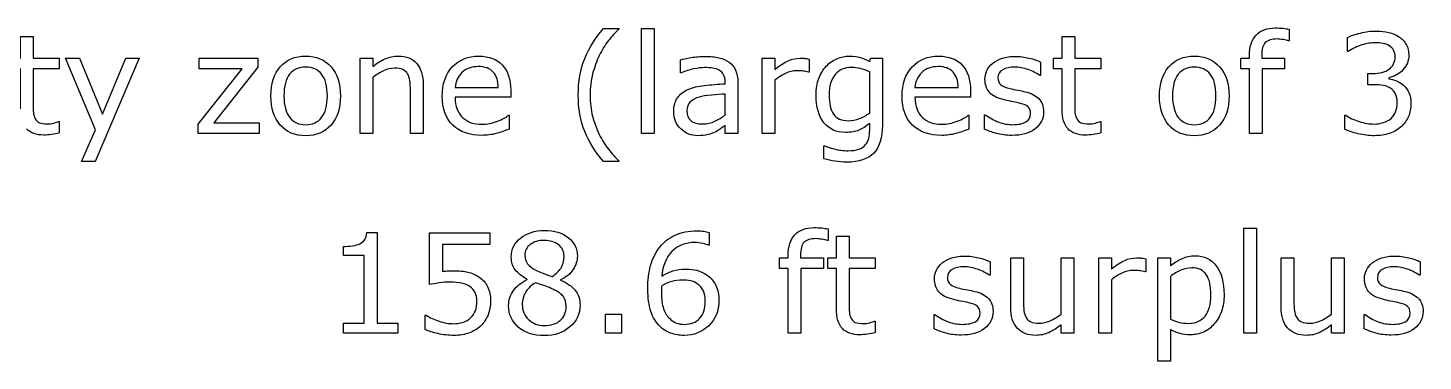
# Model space of a CAD drawing. Extents: x -13 to 750, y 12 to 2314.
# Drawn here: x 100.7 to 191.6, y 847.1 to 868.8 of the extents above; entities that cross this region are included whole.
import ezdxf

# ---------------------------------------------------------------- set-up
doc = ezdxf.new("R2010")
doc.units = 0
doc.layers.get('0').update_dxf_attribs({"linetype": 'CONTINUOUS'})

msp = doc.modelspace()

# ---------------------------------------------------------------- linework, layer by layer
at = {"color": 7}
for points in [[(138.20874, 868.728), (139.21509, 868.728), (139.21509, 868.684)], [(182.86161, 868.6838), (182.86157, 867.9281)], [(100.25317, 863.4937), (100.25317, 866.1041), (99.695068, 866.1041), (99.695068, 866.7984), (100.25317, 866.7984), (100.25317, 868.209), (101.07935, 868.209), (101.07935, 866.7984), (102.78442, 866.7984), (102.78442, 866.1041), (101.07935, 866.1041), (101.07935, 863.8672)], [(168.06519, 863.4936), (168.06519, 866.104), (167.50708, 866.104), (167.50708, 866.7983), (168.06519, 866.7983), (168.06519, 868.2089), (168.89136, 868.2089), (168.89136, 866.7983), (170.59644, 866.7983), (170.59644, 866.104), (168.89136, 866.104), (168.89136, 863.8671)], [(182.86157, 867.9281), (182.81767, 867.9281)], [(186.70237, 867.2382), (186.65847, 867.2382), (186.65847, 868.1567)], [(123.19259, 865.5548), (123.19259, 861.89), (122.36642, 861.89), (122.36642, 866.7987), (123.19259, 866.7987), (123.19259, 866.2538)], [(143.26685, 865.8539), (143.22295, 865.8539), (143.22295, 866.6932)], [(149.37528, 865.3754), (149.37528, 861.89), (148.54911, 861.89), (148.54911, 866.7987), (149.37528, 866.7987), (149.37528, 866.0736)], [(151.6121, 866.7457), (151.61206, 865.8978)], [(155.5451, 866.5876), (155.5978, 866.7985), (156.37124, 866.7985), (156.37134, 862.4481)], [(181.06425, 866.9657), (181.06425, 866.7987), (182.554, 866.7987), (182.554, 866.1044), (181.09062, 866.1044), (181.09062, 861.89), (180.26444, 861.89), (180.26444, 866.1044), (179.70634, 866.1044), (179.70634, 866.7987), (180.26444, 866.7987), (180.26444, 866.9613)], [(151.61206, 865.8978), (151.56816, 865.8978)], [(155.54517, 863.2391), (155.54517, 865.9154)], [(166.67207, 866.5479), (166.67207, 865.6646), (166.62817, 865.6646)], [(188.37669, 865.076), (187.98118, 865.076), (187.98118, 865.8055), (188.2888, 865.8055)], [(126.47091, 865.076), (126.47095, 861.8901)], [(128.55396, 864.8916), (131.36646, 864.8916)], [(146.13647, 865.1335), (146.13647, 865.2609)], [(146.9583, 865.2208), (146.95825, 861.89)], [(158.4895, 864.8915), (161.302, 864.8915)], [(189.35231, 865.5287), (189.35231, 865.4667)], [(190.29714, 865.0405), (190.29712, 865.0409)], [(126.47095, 861.8901), (125.64478, 861.8901), (125.64478, 864.685)], [(132.17065, 864.2588), (128.55396, 864.2588)], [(132.17061, 864.707), (132.17065, 864.2588)], [(146.13647, 863.0985), (146.13647, 864.4652)], [(162.1062, 864.2587), (158.4895, 864.2587)], [(162.10616, 864.7069), (162.1062, 864.2587)], [(132.03003, 863.0898), (132.07393, 863.0898), (132.07393, 862.1889)], [(146.13647, 863.0984), (146.13647, 863.0985)], [(161.96558, 863.0897), (162.00948, 863.0897), (162.00948, 862.1888)], [(163.02905, 862.1844), (163.02905, 863.1117), (163.07295, 863.1117)], [(166.86548, 863.3044), (166.86548, 863.305)], [(186.46948, 862.1669), (186.46948, 863.0853), (186.53538, 863.0853)], [(102.74051, 862.6763), (102.78441, 862.6763), (102.78442, 861.934)], [(146.95825, 861.89), (146.13647, 861.89), (146.13647, 862.4129)], [(155.5451, 862.1096), (155.5451, 862.5579)], [(170.55251, 862.6762), (170.59641, 862.6762), (170.59644, 861.9339)], [(152.56567, 860.242), (152.56567, 861.0857), (152.60957, 861.0857)], [(139.21509, 860.0796), (138.20874, 860.0796)], [(139.21509, 860.1235), (139.21509, 860.0796)], [(152.83599, 855.6838), (152.83594, 854.9283)], [(122.80371, 855.4555), (123.48486, 855.4555), (123.48486, 849.5581), (124.8208, 849.5581), (124.8208, 848.89)], [(126.88182, 852.0624), (126.88182, 855.433), (130.81932, 855.433), (130.81932, 854.6639), (127.72996, 854.6639), (127.72996, 852.9237)], [(145.09277, 855.4555), (145.09277, 854.6162), (145.04887, 854.6162)], [(152.83594, 854.9283), (152.79204, 854.9283)], [(153.37646, 850.4938), (153.37646, 853.1042), (152.81836, 853.1042), (152.81836, 853.7985), (153.37646, 853.7985), (153.37646, 855.2091), (154.20264, 855.2091), (154.20264, 853.7985), (155.90771, 853.7985), (155.90771, 853.1042), (154.20264, 853.1042), (154.20264, 850.8673)], [(124.8208, 848.89), (121.27881, 848.89), (121.27881, 849.558), (122.64111, 849.558), (122.64111, 853.9437), (121.27881, 853.9437), (121.27881, 854.5414)], [(151.03862, 853.9659), (151.03862, 853.7989), (152.52837, 853.7989), (152.52837, 853.1046), (151.06499, 853.1046), (151.06499, 848.89), (150.23882, 848.89), (150.23882, 853.1044), (149.68071, 853.1044), (149.68071, 853.7987), (150.23882, 853.7987), (150.23882, 853.9613)], [(163.38277, 853.5481), (163.38277, 852.6648), (163.33887, 852.6648)], [(164.72314, 850.6129), (164.72314, 853.7989), (165.54932, 853.7989), (165.54932, 851.004)], [(168.00151, 850.1338), (168.00151, 853.7988), (168.82769, 853.7988), (168.82764, 848.8902)], [(171.27983, 852.3756), (171.27983, 848.89), (170.45365, 848.89), (170.45365, 853.7987), (171.27983, 853.7987), (171.27983, 853.0736)], [(173.51664, 853.7457), (173.5166, 852.898)], [(175.12061, 849.1358), (175.12061, 847.0792), (174.29443, 847.0792), (174.29443, 853.7984), (175.12061, 853.7984), (175.12061, 853.2842)], [(182.33643, 850.6129), (182.33643, 853.7989), (183.1626, 853.7989), (183.1626, 851.004)], [(185.6148, 850.1338), (185.6148, 853.7988), (186.44097, 853.7988), (186.44092, 848.8902)], [(191.38032, 853.5481), (191.38032, 852.6648), (191.33642, 852.6648)], [(133.24512, 852.3837), (133.24512, 852.4097)], [(135.42041, 852.3746), (135.42041, 852.3486)], [(173.5166, 852.898), (173.4727, 852.898)], [(175.12061, 852.5904), (175.12061, 849.8087)], [(178.61426, 851.4034), (178.61426, 851.4039)], [(130.86326, 850.9692), (130.86328, 850.9686)], [(144.83827, 850.9775), (144.83789, 850.9776)], [(145.73002, 851.0133), (145.72998, 851.0126)], [(163.57617, 850.3046), (163.57617, 850.3052)], [(191.57372, 850.3046), (191.57373, 850.3052)], [(126.60059, 849.1361), (126.60059, 850.0633), (126.66209, 850.0633)], [(155.8638, 849.6764), (155.9077, 849.6764), (155.90771, 848.9341)], [(159.73975, 849.1846), (159.73975, 850.1119), (159.78365, 850.1119)], [(168.82764, 848.8902), (168.00146, 848.8902), (168.00146, 849.4351)], [(186.44092, 848.8902), (185.61475, 848.8902), (185.61475, 849.4351)], [(187.7373, 849.1846), (187.7373, 850.1119), (187.7812, 850.1119)]]:
    msp.add_lwpolyline(points, dxfattribs=at)
for points in [[(141.50903, 861.89), (140.68286, 861.89), (140.68286, 868.7279), (141.50903, 868.7279)], [(107.98315, 866.7988), (105.11792, 860.0796), (104.23462, 860.0796), (105.14868, 862.1274), (103.19312, 866.7988), (104.0896, 866.7988), (105.59692, 863.1601), (107.11743, 866.7988)], [(115.78784, 861.8901), (111.82397, 861.8901), (111.82397, 862.5009), (114.68481, 866.1088), (111.8855, 866.1088), (111.8855, 866.7988), (115.71313, 866.7988), (115.71313, 866.2099), (112.83911, 862.5888), (115.78784, 862.5888)], [(120.23511, 864.3422), (120.23511, 864.3422)], [(121.08765, 864.3422), (121.08765, 864.3422)], [(178.08911, 864.3421), (178.08911, 864.3421)], [(178.94165, 864.3421), (178.94165, 864.3421)], [(155.54517, 863.2392), (155.54517, 863.2392)], [(180.73682, 848.8902), (179.91064, 848.8902), (179.91064, 855.7281), (180.73682, 855.7281)], [(135.64453, 853.9086), (135.64453, 853.9086)], [(177.76172, 851.382), (177.76172, 851.382)], [(135.78076, 850.6302), (135.78076, 850.6302)], [(136.68604, 850.7138), (136.68604, 850.7138)], [(139.38428, 848.89), (138.33398, 848.89), (138.33398, 850.1424), (139.38428, 850.1424)]]:
    msp.add_lwpolyline(points, close=True, dxfattribs=at)
for points in [[(137.00024, 866.7812), (137.287353, 867.484333), (137.690187, 868.133267), (138.20874, 868.728)], [(139.21509, 868.684), (138.977783, 868.470133), (138.750733, 868.2226), (138.53394, 867.9414)], [(180.6995, 868.3016), (180.98954, 868.615067), (181.408487, 868.7718), (181.95634, 868.7718)], [(181.95634, 868.7718), (182.140907, 868.7718), (182.306433, 868.763133), (182.45292, 868.7458)], [(182.45292, 868.7458), (182.602333, 868.728467), (182.738563, 868.7078), (182.86161, 868.6838)], [(186.65847, 868.1567), (186.866477, 868.259233), (187.14333, 868.353), (187.48903, 868.438)], [(187.48903, 868.438), (187.837663, 868.525867), (188.17458, 868.5698), (188.49978, 868.5698)], [(188.49978, 868.5698), (188.819113, 868.5698), (189.100363, 868.540467), (189.34353, 868.4818)], [(189.34353, 868.4818), (189.58669, 868.423133), (189.806417, 868.329367), (190.00271, 868.2005)], [(138.53394, 867.9414), (138.320067, 867.663067), (138.120847, 867.337867), (137.93628, 866.9658)], [(180.26444, 866.9613), (180.26444, 867.5443), (180.40946, 867.991067), (180.6995, 868.3016)], [(181.30155, 867.8138), (181.14335, 867.658533), (181.06425, 867.375833), (181.06425, 866.9657)], [(182.07499, 868.0511), (181.720497, 868.0511), (181.462683, 867.972), (181.30155, 867.8138)], [(182.46171, 868.0071), (182.315223, 868.036433), (182.186317, 868.0511), (182.07499, 868.0511)], [(182.81767, 867.9281), (182.72685, 867.954767), (182.608197, 867.9811), (182.46171, 868.0071)], [(187.59007, 867.6601), (187.27659, 867.5605), (186.98069, 867.419867), (186.70237, 867.2382)], [(188.47776, 867.8095), (188.19944, 867.8095), (187.903543, 867.7597), (187.59007, 867.6601)], [(188.96556, 867.7655), (188.822, 867.794833), (188.6594, 867.8095), (188.47776, 867.8095)], [(189.36985, 867.6073), (189.243877, 867.683433), (189.109113, 867.736167), (188.96556, 867.7655)], [(189.6511, 867.3129), (189.58372, 867.432967), (189.48997, 867.5311), (189.36985, 867.6073)], [(190.00271, 868.2005), (190.213643, 868.0599), (190.37331, 867.89), (190.48171, 867.6908)], [(190.48171, 867.6908), (190.59011, 867.4916), (190.64431, 867.2587), (190.64431, 866.9921)], [(117.16772, 866.2363), (117.57788, 866.7021), (118.130127, 866.935), (118.82446, 866.935)], [(118.82446, 866.935), (119.51294, 866.935), (120.062257, 866.7021), (120.47241, 866.2363)], [(123.19259, 866.2538), (123.450403, 866.467667), (123.717003, 866.634633), (123.99239, 866.7547)], [(123.99239, 866.7547), (124.267783, 866.874833), (124.5505, 866.9349), (124.84054, 866.9349)], [(124.84054, 866.9349), (125.370813, 866.9349), (125.77511, 866.775233), (126.05343, 866.4559)], [(128.36934, 866.2275), (128.808793, 866.699167), (129.385943, 866.935), (130.10079, 866.935)], [(130.10079, 866.935), (130.762897, 866.935), (131.272663, 866.741633), (131.63009, 866.3549)], [(136.56958, 864.4038), (136.56958, 865.2856), (136.713133, 866.078067), (137.00024, 866.7812)], [(137.93628, 866.9658), (137.7605, 866.605467), (137.616947, 866.2085), (137.50562, 865.7749)], [(143.22295, 866.6932), (143.384083, 866.7372), (143.616993, 866.785533), (143.92168, 866.8382)], [(143.92168, 866.8382), (144.226367, 866.890867), (144.52666, 866.9172), (144.82256, 866.9172)], [(144.82256, 866.9172), (145.16826, 866.9172), (145.468553, 866.887867), (145.72344, 866.8292)], [(145.72344, 866.8292), (145.981253, 866.773867), (146.20391, 866.677167), (146.39141, 866.5391)], [(149.37528, 866.0736), (149.703407, 866.337267), (149.991983, 866.5233), (150.24101, 866.6317)], [(150.24101, 866.6317), (150.492963, 866.743033), (150.74931, 866.7987), (151.01005, 866.7987)], [(151.01005, 866.7987), (151.153603, 866.7987), (151.257607, 866.794367), (151.32206, 866.7857)], [(151.32206, 866.7857), (151.386527, 866.779033), (151.483207, 866.7657), (151.6121, 866.7457)], [(152.71502, 866.2756), (152.905447, 866.483667), (153.13689, 866.6448), (153.40935, 866.759)], [(153.40935, 866.759), (153.681817, 866.8762), (153.952813, 866.9348), (154.22234, 866.9348)], [(154.22234, 866.9348), (154.50652, 866.9348), (154.743827, 866.905467), (154.93426, 866.8468)], [(154.93426, 866.8468), (155.12762, 866.7908), (155.331233, 866.7044), (155.5451, 866.5876)], [(158.30489, 866.2274), (158.744343, 866.699067), (159.321493, 866.9349), (160.03634, 866.9349)], [(160.03634, 866.9349), (160.698447, 866.9349), (161.20821, 866.741533), (161.56563, 866.3548)], [(163.55635, 866.4688), (163.72041, 866.606467), (163.928417, 866.714867), (164.18037, 866.794)], [(164.18037, 866.794), (164.43525, 866.876), (164.71943, 866.917), (165.03291, 866.917)], [(165.03291, 866.917), (165.325877, 866.917), (165.621773, 866.8804), (165.9206, 866.8072)], [(165.9206, 866.8072), (166.22236, 866.736867), (166.47285, 866.650433), (166.67207, 866.5479)], [(175.02173, 866.2362), (175.431883, 866.702), (175.98413, 866.9349), (176.67847, 866.9349)], [(176.67847, 866.9349), (177.366943, 866.9349), (177.91626, 866.702), (178.32642, 866.2362)], [(189.35227, 866.0824), (189.618877, 866.269867), (189.75218, 866.542333), (189.75218, 866.8998)], [(189.75218, 866.8998), (189.75218, 867.058), (189.718487, 867.1957), (189.6511, 867.3129)], [(190.64431, 866.9921), (190.64431, 866.628767), (190.515403, 866.310867), (190.25759, 866.0384)], [(116.55688, 864.3422), (116.55688, 865.142067), (116.760493, 865.773433), (117.16772, 866.2363)], [(117.77856, 865.7573), (117.532467, 865.4497), (117.40942, 864.978), (117.40942, 864.3422)], [(118.82446, 866.2231), (118.37622, 866.2231), (118.027587, 866.067833), (117.77856, 865.7573)], [(119.86157, 865.7573), (119.61255, 866.067833), (119.266847, 866.2231), (118.82446, 866.2231)], [(120.23511, 864.3422), (120.23511, 864.978), (120.110597, 865.4497), (119.86157, 865.7573)], [(120.47241, 866.2363), (120.88257, 865.773433), (121.08765, 865.142067), (121.08765, 864.3422)], [(123.90011, 865.9811), (123.654017, 865.869767), (123.418177, 865.727667), (123.19259, 865.5548)], [(124.60763, 866.1481), (124.382043, 866.1481), (124.146203, 866.092433), (123.90011, 865.9811)], [(125.14376, 866.0561), (125.006067, 866.117433), (124.827357, 866.1481), (124.60763, 866.1481)], [(125.46017, 865.7837), (125.386923, 865.9067), (125.281453, 865.9975), (125.14376, 866.0561)], [(125.60518, 865.3178), (125.57878, 865.517067), (125.530443, 865.672367), (125.46017, 865.7837)], [(126.05343, 866.4559), (126.33175, 866.136567), (126.47091, 865.6766), (126.47091, 865.076)], [(127.71456, 864.3159), (127.71456, 865.118633), (127.93282, 865.755833), (128.36934, 866.2275)], [(128.9978, 865.8628), (128.73706, 865.602), (128.589113, 865.278267), (128.55396, 864.8916)], [(130.05688, 866.2539), (129.6145, 866.2539), (129.261473, 866.123533), (128.9978, 865.8628)], [(131.03687, 865.8979), (130.822997, 866.135233), (130.496333, 866.2539), (130.05688, 866.2539)], [(131.36646, 864.8916), (131.363793, 865.3252), (131.25393, 865.660633), (131.03687, 865.8979)], [(131.63009, 866.3549), (131.990437, 865.968233), (132.17061, 865.418933), (132.17061, 864.707)], [(137.50562, 865.7749), (137.39722, 865.3413), (137.34302, 864.884267), (137.34302, 864.4038)], [(144.09302, 866.1), (143.82642, 866.044667), (143.55103, 865.962633), (143.26685, 865.8539)], [(144.81812, 866.188), (144.60132, 866.188), (144.35962, 866.158667), (144.09302, 866.1)], [(145.33228, 866.153), (145.168213, 866.176333), (144.996827, 866.188), (144.81812, 866.188)], [(145.75415, 866.0168), (145.636963, 866.084133), (145.49634, 866.129533), (145.33228, 866.153)], [(146.0354, 865.7267), (145.970933, 865.849767), (145.877183, 865.946467), (145.75415, 866.0168)], [(146.13647, 865.2609), (146.13647, 865.448433), (146.10278, 865.6037), (146.0354, 865.7267)], [(146.39141, 866.5391), (146.575977, 866.404367), (146.7166, 866.230067), (146.81328, 866.0162)], [(146.81328, 866.0162), (146.90996, 865.802333), (146.9583, 865.5372), (146.9583, 865.2208)], [(150.06083, 865.8104), (149.823523, 865.699067), (149.595007, 865.554067), (149.37528, 865.3754)], [(150.79911, 865.9818), (150.54423, 865.9818), (150.298137, 865.924667), (150.06083, 865.8104)], [(151.2078, 865.9598), (151.093547, 865.974467), (150.957317, 865.9818), (150.79911, 865.9818)], [(151.56816, 865.8978), (151.445107, 865.927133), (151.324987, 865.9478), (151.2078, 865.9598)], [(152.22722, 865.4802), (152.34734, 865.787867), (152.50994, 866.053), (152.71502, 866.2756)], [(153.29517, 865.7353), (153.034423, 865.430633), (152.90405, 864.988267), (152.90405, 864.4082)], [(154.36743, 866.1923), (153.91333, 866.1923), (153.55591, 866.039967), (153.29517, 865.7353)], [(154.92993, 866.1263), (154.74243, 866.1703), (154.55493, 866.1923), (154.36743, 866.1923)], [(155.54517, 865.9154), (155.325443, 866.015), (155.120363, 866.0853), (154.92993, 866.1263)], [(157.65011, 864.3158), (157.65011, 865.118533), (157.86837, 865.755733), (158.30489, 866.2274)], [(158.93335, 865.8627), (158.67261, 865.6019), (158.52466, 865.278167), (158.4895, 864.8915)], [(159.99243, 866.2538), (159.55005, 866.2538), (159.197023, 866.123433), (158.93335, 865.8627)], [(160.97241, 865.8978), (160.758543, 866.135133), (160.431883, 866.2538), (159.99243, 866.2538)], [(161.302, 864.8915), (161.299333, 865.3251), (161.18947, 865.660533), (160.97241, 865.8978)], [(161.56563, 866.3548), (161.925983, 865.968133), (162.10616, 865.418833), (162.10616, 864.7069)], [(163.05098, 865.4185), (163.05098, 865.620633), (163.091993, 865.811067), (163.17402, 865.9898)], [(163.17402, 865.9898), (163.25898, 866.168533), (163.386423, 866.3282), (163.55635, 866.4688)], [(164.20679, 866.0425), (163.998783, 865.928233), (163.89478, 865.756867), (163.89478, 865.5284)], [(164.97144, 866.2183), (164.66968, 866.2183), (164.414797, 866.1597), (164.20679, 866.0425)], [(165.85913, 866.0557), (165.55737, 866.1641), (165.261473, 866.2183), (164.97144, 866.2183)], [(166.62817, 865.6646), (166.417237, 865.819867), (166.16089, 865.950233), (165.85913, 866.0557)], [(174.41089, 864.3421), (174.41089, 865.141967), (174.614503, 865.773333), (175.02173, 866.2362)], [(175.63257, 865.7572), (175.386477, 865.4496), (175.26343, 864.9779), (175.26343, 864.3421)], [(176.67847, 866.223), (176.230223, 866.223), (175.88159, 866.067733), (175.63257, 865.7572)], [(177.71558, 865.7572), (177.466553, 866.067733), (177.12085, 866.223), (176.67847, 866.223)], [(178.08911, 864.3421), (178.08911, 864.9779), (177.9646, 865.4496), (177.71558, 865.7572)], [(178.32642, 866.2362), (178.736573, 865.773333), (178.94165, 865.141967), (178.94165, 864.3421)], [(188.2888, 865.8055), (188.734113, 865.8055), (189.088603, 865.8978), (189.35227, 866.0824)], [(190.25759, 866.0384), (190.002703, 865.768867), (189.700943, 865.598967), (189.35231, 865.5287)], [(125.64478, 864.685), (125.64478, 864.9106), (125.63158, 865.121533), (125.60518, 865.3178)], [(143.02515, 864.215), (143.186283, 864.446467), (143.414797, 864.6281), (143.71069, 864.7599)], [(143.71069, 864.7599), (144.009523, 864.891767), (144.36841, 864.981133), (144.78735, 865.028)], [(144.78735, 865.028), (145.206297, 865.074667), (145.656003, 865.109833), (146.13647, 865.1335)], [(152.05144, 864.3904), (152.05144, 864.812267), (152.110033, 865.175533), (152.22722, 865.4802)], [(163.31904, 864.6011), (163.140333, 864.823767), (163.05098, 865.096233), (163.05098, 865.4185)], [(163.89478, 865.5284), (163.89478, 865.3262), (163.957767, 865.173833), (164.08374, 865.0713)], [(164.08374, 865.0713), (164.206787, 864.968767), (164.406007, 864.8853), (164.6814, 864.8209)], [(164.6814, 864.8209), (164.83374, 864.785567), (165.00366, 864.7504), (165.19116, 864.7154)], [(188.98313, 865.023), (188.79563, 865.058333), (188.593483, 865.076), (188.37669, 865.076)], [(189.46214, 864.8384), (189.3303, 864.929267), (189.17063, 864.9908), (188.98313, 865.023)], [(189.35231, 865.4667), (189.492937, 865.443367), (189.65407, 865.393567), (189.83571, 865.3173)], [(189.76976, 864.4737), (189.696513, 864.628967), (189.593973, 864.750533), (189.46214, 864.8384)], [(189.83571, 865.3173), (190.01735, 865.2441), (190.17116, 865.151833), (190.29714, 865.0405)], [(190.29712, 865.0409), (190.437747, 864.9149), (190.55347, 864.7567), (190.64429, 864.5663)], [(101.07935, 863.8672), (101.07935, 863.6094), (101.085217, 863.407267), (101.09695, 863.2608)], [(117.16772, 862.4482), (116.760493, 862.911067), (116.55688, 863.5424), (116.55688, 864.3422)], [(117.40942, 864.3422), (117.40942, 863.727), (117.533933, 863.259733), (117.78296, 862.9404)], [(119.85718, 862.936), (120.109133, 863.2524), (120.23511, 863.721133), (120.23511, 864.3422)], [(121.08765, 864.3422), (121.08765, 863.5424), (120.88257, 862.911067), (120.47241, 862.4482)], [(128.40011, 862.435), (127.943077, 862.8774), (127.71456, 863.504367), (127.71456, 864.3159)], [(128.55396, 864.2588), (128.55396, 863.957), (128.59937, 863.6933), (128.69019, 863.4677)], [(137.00024, 862.0263), (136.713133, 862.729433), (136.56958, 863.521933), (136.56958, 864.4038)], [(137.34302, 864.4038), (137.34302, 863.9028), (137.395753, 863.4443), (137.50122, 863.0283)], [(142.78784, 863.3141), (142.78784, 863.686167), (142.866943, 863.986467), (143.02515, 864.215)], [(143.86011, 863.9553), (143.713623, 863.8147), (143.64038, 863.6199), (143.64038, 863.3709)], [(144.43579, 864.2717), (144.198483, 864.204367), (144.00659, 864.0989), (143.86011, 863.9553)], [(145.24438, 864.3992), (144.90454, 864.369867), (144.63501, 864.327367), (144.43579, 864.2717)], [(146.13647, 864.4652), (145.884517, 864.450533), (145.587153, 864.428533), (145.24438, 864.3992)], [(152.5656, 862.5974), (152.222827, 863.0222), (152.05144, 863.619867), (152.05144, 864.3904)], [(152.90405, 864.4082), (152.90405, 863.8574), (153.00073, 863.4399), (153.19409, 863.1557)], [(158.33565, 862.4349), (157.878623, 862.8773), (157.65011, 863.504267), (157.65011, 864.3158)], [(158.4895, 864.2587), (158.4895, 863.9569), (158.53491, 863.6932), (158.62573, 863.4676)], [(164.2375, 864.1001), (163.806833, 864.214367), (163.50068, 864.381367), (163.31904, 864.6011)], [(164.75166, 863.9859), (164.56416, 864.021233), (164.392773, 864.0593), (164.2375, 864.1001)], [(165.21308, 863.8939), (165.095893, 863.920567), (164.942087, 863.951233), (164.75166, 863.9859)], [(165.19116, 864.7154), (165.381593, 864.680067), (165.539797, 864.647733), (165.66577, 864.6184)], [(165.85469, 863.639), (165.743357, 863.7386), (165.529487, 863.823567), (165.21308, 863.8939)], [(165.66577, 864.6184), (166.049563, 864.530533), (166.345463, 864.379667), (166.55347, 864.1658)], [(166.55347, 864.1658), (166.761477, 863.949), (166.86548, 863.661867), (166.86548, 863.3044)], [(168.89136, 863.8671), (168.89136, 863.6093), (168.897227, 863.407167), (168.90896, 863.2607)], [(175.02173, 862.4481), (174.614503, 862.910967), (174.41089, 863.5423), (174.41089, 864.3421)], [(175.26343, 864.3421), (175.26343, 863.7269), (175.38794, 863.259633), (175.63696, 862.9403)], [(177.71118, 862.9359), (177.963133, 863.2523), (178.08911, 863.721033), (178.08911, 864.3421)], [(178.94165, 864.3421), (178.94165, 863.5423), (178.736573, 862.910967), (178.32642, 862.4481)], [(189.88401, 863.8936), (189.88401, 864.128), (189.845927, 864.321367), (189.76976, 864.4737)], [(189.78294, 863.3047), (189.85032, 863.459967), (189.88401, 863.656267), (189.88401, 863.8936)], [(190.64429, 864.5663), (190.73511, 864.375833), (190.78052, 864.129733), (190.78052, 863.828)], [(101.09695, 863.2608), (101.108683, 863.117267), (101.1497, 862.9825), (101.22, 862.8565)], [(117.78296, 862.9404), (118.03198, 862.624), (118.379147, 862.4658), (118.82446, 862.4658)], [(118.82446, 862.4658), (119.263913, 862.4658), (119.608153, 862.622533), (119.85718, 862.936)], [(128.69019, 863.4677), (128.78101, 863.2451), (128.90552, 863.062), (129.06372, 862.9184)], [(131.30493, 862.6943), (131.644777, 862.829033), (131.886477, 862.960867), (132.03003, 863.0898)], [(137.50122, 863.0283), (137.60962, 862.6123), (137.75464, 862.2168), (137.93628, 861.8418)], [(143.24927, 862.1935), (142.94165, 862.4865), (142.78784, 862.860033), (142.78784, 863.3141)], [(143.64038, 863.3709), (143.64038, 863.089633), (143.72534, 862.8772), (143.89526, 862.7336)], [(145.46851, 862.6897), (145.708743, 862.803967), (145.931397, 862.9402), (146.13647, 863.0984)], [(153.19409, 863.1557), (153.38745, 862.871567), (153.70825, 862.7295), (154.15649, 862.7295)], [(154.8772, 862.8657), (155.12036, 862.959433), (155.343017, 863.083933), (155.54517, 863.2392)], [(158.62573, 863.4676), (158.71655, 863.245), (158.841063, 863.0619), (158.99927, 862.9183)], [(161.24048, 862.6942), (161.58032, 862.828933), (161.82202, 862.960767), (161.96558, 863.0897)], [(163.07295, 863.1117), (163.33369, 862.915367), (163.62373, 862.758633), (163.94307, 862.6415)], [(165.71406, 862.6459), (165.91914, 862.763033), (166.02168, 862.9476), (166.02168, 863.1996)], [(166.02168, 863.1996), (166.02168, 863.392933), (165.966017, 863.5394), (165.85469, 863.639)], [(166.86548, 863.305), (166.86548, 862.8568), (166.679443, 862.489133), (166.30737, 862.202)], [(168.4563, 862.1972), (168.19556, 862.466733), (168.06519, 862.898867), (168.06519, 863.4936)], [(168.90896, 863.2607), (168.920693, 863.117167), (168.961707, 862.9824), (169.032, 862.8564)], [(175.63696, 862.9403), (175.885987, 862.6239), (176.233157, 862.4657), (176.67847, 862.4657)], [(176.67847, 862.4657), (177.117923, 862.4657), (177.46216, 862.622433), (177.71118, 862.9359)], [(186.53538, 863.0853), (186.784407, 862.921233), (187.077377, 862.785), (187.41429, 862.6766)], [(189.48411, 862.8785), (189.618877, 863.007367), (189.718487, 863.149433), (189.78294, 863.3047)], [(190.61792, 863.0062), (190.50952, 862.7572), (190.357177, 862.5404), (190.16089, 862.3558)], [(190.78052, 863.828), (190.78052, 863.529133), (190.72632, 863.2552), (190.61792, 863.0062)], [(101.78687, 861.793), (101.28589, 861.793), (100.90503, 861.927767), (100.64429, 862.1973)], [(101.22, 862.8565), (101.284467, 862.7393), (101.372357, 862.652867), (101.48367, 862.5972)], [(101.48367, 862.5972), (101.59793, 862.544533), (101.770783, 862.5182), (102.00223, 862.5182)], [(102.00223, 862.5182), (102.136997, 862.5182), (102.27762, 862.5372), (102.4241, 862.5752)], [(102.4241, 862.5752), (102.570587, 862.616533), (102.676057, 862.650233), (102.74051, 862.6763)], [(118.82446, 861.7539), (118.130127, 861.7539), (117.57788, 861.985333), (117.16772, 862.4482)], [(120.47241, 862.4482), (120.062257, 861.985333), (119.51294, 861.7539), (118.82446, 861.7539)], [(130.30733, 861.7758), (129.492877, 861.7758), (128.857137, 861.995533), (128.40011, 862.435)], [(129.06372, 862.9184), (129.216067, 862.7778), (129.396243, 862.672333), (129.60425, 862.602)], [(129.60425, 862.602), (129.815183, 862.531667), (130.046627, 862.4965), (130.29858, 862.4965)], [(130.29858, 862.4965), (130.632567, 862.4965), (130.968017, 862.562433), (131.30493, 862.6943)], [(132.07393, 862.1889), (131.79561, 862.0717), (131.511433, 861.973567), (131.2214, 861.8945)], [(138.20874, 860.0796), (137.690187, 860.674267), (137.287353, 861.323167), (137.00024, 862.0263)], [(144.37427, 861.7541), (143.931883, 861.7541), (143.556883, 861.900567), (143.24927, 862.1935)], [(143.89526, 862.7336), (144.065187, 862.593), (144.324467, 862.5227), (144.6731, 862.5227)], [(144.6731, 862.5227), (144.963133, 862.5227), (145.22827, 862.578367), (145.46851, 862.6897)], [(145.83765, 862.202), (145.714603, 862.114133), (145.594483, 862.043833), (145.47729, 861.9911)], [(146.13647, 862.4129), (146.06323, 862.3629), (145.963623, 862.2926), (145.83765, 862.202)], [(153.96306, 861.9646), (153.377127, 861.9646), (152.911307, 862.175533), (152.5656, 862.5974)], [(154.82879, 862.1096), (154.603203, 862.012933), (154.314627, 861.9646), (153.96306, 861.9646)], [(154.15649, 862.7295), (154.39673, 862.7295), (154.636967, 862.7749), (154.8772, 862.8657)], [(155.5451, 862.5579), (155.296073, 862.358633), (155.057303, 862.2092), (154.82879, 862.1096)], [(155.4792, 861.5691), (155.523133, 861.730233), (155.5451, 861.9104), (155.5451, 862.1096)], [(156.37134, 862.4481), (156.37134, 861.6161), (156.182373, 861.005267), (155.80444, 860.6156)], [(160.24288, 861.7757), (159.428427, 861.7757), (158.792683, 861.995433), (158.33565, 862.4349)], [(158.99927, 862.9183), (159.15161, 862.7777), (159.331783, 862.672233), (159.53979, 862.6019)], [(159.53979, 862.6019), (159.75073, 862.531567), (159.982177, 862.4964), (160.23413, 862.4964)], [(160.23413, 862.4964), (160.568117, 862.4964), (160.903567, 862.562333), (161.24048, 862.6942)], [(162.00948, 862.1888), (161.73116, 862.0716), (161.44698, 861.973467), (161.15694, 861.8944)], [(163.78931, 861.8988), (163.48755, 861.986667), (163.23413, 862.081867), (163.02905, 862.1844)], [(163.94307, 862.6415), (164.262403, 862.527233), (164.568553, 862.4701), (164.86152, 862.4701)], [(166.30737, 862.202), (165.93823, 861.914867), (165.43286, 861.7713), (164.79126, 861.7713)], [(164.86152, 862.4701), (165.2248, 862.4701), (165.50898, 862.5287), (165.71406, 862.6459)], [(169.59888, 861.7929), (169.0979, 861.7929), (168.71704, 861.927667), (168.4563, 862.1972)], [(169.032, 862.8564), (169.096467, 862.7392), (169.184357, 862.652767), (169.29567, 862.5971)], [(169.29567, 862.5971), (169.40993, 862.544433), (169.582783, 862.5181), (169.81423, 862.5181)], [(169.81423, 862.5181), (169.948997, 862.5181), (170.08962, 862.5371), (170.2361, 862.5751)], [(170.2361, 862.5751), (170.382587, 862.616433), (170.488057, 862.650133), (170.55251, 862.6762)], [(176.67847, 861.7538), (175.98413, 861.7538), (175.431883, 861.985233), (175.02173, 862.4481)], [(178.32642, 862.4481), (177.91626, 861.985233), (177.366943, 861.7538), (176.67847, 861.7538)], [(187.33521, 861.8856), (186.983643, 861.970533), (186.695067, 862.0643), (186.46948, 862.1669)], [(187.41429, 862.6766), (187.751203, 862.5682), (188.076397, 862.514), (188.38987, 862.514)], [(188.38987, 862.514), (188.574443, 862.514), (188.770733, 862.544667), (188.97874, 862.606)], [(188.97874, 862.606), (189.186747, 862.667333), (189.355203, 862.758167), (189.48411, 862.8785)], [(190.16089, 862.3558), (189.941163, 862.150733), (189.681887, 861.9984), (189.38306, 861.8988)], [(102.27466, 861.833), (102.09302, 861.806333), (101.930423, 861.793), (101.78687, 861.793)], [(102.78442, 861.934), (102.629147, 861.893333), (102.459227, 861.859667), (102.27466, 861.833)], [(131.2214, 861.8945), (130.93136, 861.815367), (130.62667, 861.7758), (130.30733, 861.7758)], [(137.93628, 861.8418), (138.11206, 861.4814), (138.312743, 861.1562), (138.53833, 860.8662)], [(145.00269, 861.8241), (144.823977, 861.777433), (144.614503, 861.7541), (144.37427, 861.7541)], [(145.47729, 861.9911), (145.339597, 861.9237), (145.181397, 861.868033), (145.00269, 861.8241)], [(154.82881, 860.8748), (155.013377, 860.942133), (155.15693, 861.035867), (155.25947, 861.156)], [(155.25947, 861.156), (155.36201, 861.270267), (155.435253, 861.407967), (155.4792, 861.5691)], [(161.15694, 861.8944), (160.8669, 861.815267), (160.562213, 861.7757), (160.24288, 861.7757)], [(164.79126, 861.7713), (164.42798, 861.7713), (164.093997, 861.8138), (163.78931, 861.8988)], [(170.08667, 861.8329), (169.90503, 861.806233), (169.742433, 861.7929), (169.59888, 861.7929)], [(170.59644, 861.9339), (170.441167, 861.893233), (170.271243, 861.859567), (170.08667, 861.8329)], [(188.40747, 861.7538), (188.04419, 861.7538), (187.68677, 861.797733), (187.33521, 861.8856)], [(189.38306, 861.8988), (189.08716, 861.802133), (188.761963, 861.7538), (188.40747, 861.7538)], [(138.53833, 860.8662), (138.763917, 860.5732), (138.989503, 860.325633), (139.21509, 860.1235)], [(153.29517, 860.0881), (153.049077, 860.123433), (152.80591, 860.174733), (152.56567, 860.242)], [(152.60957, 861.0857), (152.744337, 861.033033), (152.958203, 860.968567), (153.25117, 860.8923)], [(153.25117, 860.8923), (153.544137, 860.813233), (153.837107, 860.7737), (154.13008, 860.7737)], [(155.80444, 860.6156), (155.426513, 860.225933), (154.84497, 860.0311), (154.05981, 860.0311)], [(154.13008, 860.7737), (154.411327, 860.7737), (154.644237, 860.8074), (154.82881, 860.8748)], [(154.05981, 860.0311), (153.79907, 860.0311), (153.54419, 860.0501), (153.29517, 860.0881)], [(150.67388, 855.3016), (150.96392, 855.615067), (151.382863, 855.7718), (151.93071, 855.7718)], [(151.93071, 855.7718), (152.115283, 855.7718), (152.280813, 855.763133), (152.4273, 855.7458)], [(152.4273, 855.7458), (152.576713, 855.728467), (152.712943, 855.7078), (152.83599, 855.6838)], [(122.35107, 854.7216), (122.485837, 854.794867), (122.591307, 854.887167), (122.66748, 854.9985)], [(122.66748, 854.9985), (122.74658, 855.112767), (122.79199, 855.2651), (122.80371, 855.4555)], [(132.2124, 853.8599), (132.2124, 854.3521), (132.41455, 854.762267), (132.81885, 855.0904)], [(132.81885, 855.0904), (133.223143, 855.418533), (133.737303, 855.5826), (134.36133, 855.5826)], [(134.35693, 854.9369), (133.98779, 854.9369), (133.68457, 854.849), (133.44727, 854.6732)], [(135.27979, 854.6556), (135.03955, 854.843133), (134.73193, 854.9369), (134.35693, 854.9369)], [(134.36133, 855.5826), (135.01465, 855.5826), (135.536133, 855.425867), (135.92578, 855.1124)], [(135.92578, 855.1124), (136.315427, 854.798867), (136.51025, 854.4004), (136.51025, 853.917)], [(141.88037, 854.5018), (142.138183, 854.832867), (142.470703, 855.0907), (142.87793, 855.2753)], [(144.16996, 854.8012), (143.54008, 854.8012), (143.03764, 854.603467), (142.66264, 854.208)], [(142.87793, 855.2753), (143.285157, 855.462767), (143.759767, 855.5565), (144.30176, 855.5565)], [(144.67533, 854.7392), (144.51127, 854.780533), (144.342813, 854.8012), (144.16996, 854.8012)], [(144.30176, 855.5565), (144.474613, 855.5565), (144.619633, 855.549167), (144.73682, 855.5345)], [(144.73682, 855.5345), (144.854007, 855.519833), (144.972657, 855.4935), (145.09277, 855.4555)], [(150.23882, 853.9613), (150.23882, 854.5443), (150.38384, 854.991067), (150.67388, 855.3016)], [(151.27593, 854.814), (151.117723, 854.658733), (151.03862, 854.376033), (151.03862, 853.9659)], [(152.04937, 855.0513), (151.694877, 855.0513), (151.437063, 854.9722), (151.27593, 854.814)], [(152.43609, 855.0073), (152.289603, 855.036633), (152.160697, 855.0513), (152.04937, 855.0513)], [(152.79204, 854.9283), (152.70122, 854.954967), (152.58257, 854.9813), (152.43609, 855.0073)], [(121.27881, 854.5414), (121.463377, 854.5414), (121.66113, 854.556067), (121.87207, 854.5854)], [(121.87207, 854.5854), (122.08301, 854.6174), (122.242677, 854.6628), (122.35107, 854.7216)], [(132.46289, 853.025), (132.295897, 853.2476), (132.2124, 853.5259), (132.2124, 853.8599)], [(133.44727, 854.6732), (133.21289, 854.4974), (133.0957, 854.2601), (133.0957, 853.9613)], [(133.0957, 853.9613), (133.0957, 853.750367), (133.154293, 853.567267), (133.27148, 853.412)], [(135.64453, 853.9086), (135.64453, 854.222067), (135.52295, 854.471067), (135.27979, 854.6556)], [(135.47754, 853.1879), (135.588867, 853.3959), (135.64453, 853.636133), (135.64453, 853.9086)], [(136.51025, 853.917), (136.51025, 853.621133), (136.417967, 853.329633), (136.2334, 853.0425)], [(141.28271, 853.3065), (141.40869, 853.754767), (141.60791, 854.1532), (141.88037, 854.5018)], [(142.66264, 854.208), (142.28764, 853.8154), (142.069377, 853.283667), (142.00785, 852.6128)], [(145.04887, 854.6162), (144.966837, 854.6602), (144.842323, 854.7012), (144.67533, 854.7392)], [(160.89107, 853.7942), (161.145957, 853.8762), (161.430137, 853.9172), (161.74361, 853.9172)], [(161.74361, 853.9172), (162.036583, 853.9172), (162.332483, 853.8806), (162.63131, 853.8074)], [(175.85889, 853.7457), (176.134277, 853.871633), (176.427243, 853.9346), (176.73779, 853.9346)], [(176.73779, 853.9346), (177.32959, 853.9346), (177.789553, 853.7105), (178.11768, 853.2623)], [(188.88862, 853.7942), (189.143507, 853.8762), (189.427687, 853.9172), (189.74116, 853.9172)], [(189.74116, 853.9172), (190.034127, 853.9172), (190.330027, 853.8806), (190.62886, 853.8074)], [(127.72996, 852.9237), (127.85594, 852.9357), (127.984847, 852.944367), (128.11668, 852.9497)], [(128.11668, 852.9497), (128.248513, 852.956367), (128.36277, 852.9597), (128.45945, 852.9597)], [(128.45945, 852.9597), (128.813943, 852.9597), (129.12449, 852.929033), (129.39109, 852.8677)], [(133.24512, 852.4097), (132.893553, 852.597233), (132.63281, 852.802333), (132.46289, 853.025)], [(133.27148, 853.412), (133.3916, 853.259667), (133.571777, 853.123433), (133.81201, 853.0033)], [(133.81201, 853.0033), (133.92041, 852.950633), (134.075683, 852.881767), (134.27783, 852.7967)], [(134.87549, 852.5858), (135.16553, 852.779133), (135.366213, 852.979833), (135.47754, 853.1879)], [(136.2334, 853.0425), (136.048827, 852.758367), (135.77783, 852.535733), (135.42041, 852.3746)], [(141.09814, 851.764), (141.09814, 852.344067), (141.159663, 852.858233), (141.28271, 853.3065)], [(142.00785, 852.6128), (142.253943, 852.7622), (142.495643, 852.874967), (142.73295, 852.9511)], [(142.73295, 852.9511), (142.973183, 853.030233), (143.25004, 853.0698), (143.56352, 853.0698)], [(143.56352, 853.0698), (143.84184, 853.0698), (144.086467, 853.043467), (144.2974, 852.9908)], [(144.2974, 852.9908), (144.511267, 852.9408), (144.72953, 852.838267), (144.95219, 852.6832)], [(159.76168, 852.4187), (159.76168, 852.620833), (159.802697, 852.811267), (159.88473, 852.99)], [(159.88473, 852.99), (159.96969, 853.168733), (160.09713, 853.3284), (160.26705, 853.469)], [(160.26705, 853.469), (160.43111, 853.606667), (160.639117, 853.715067), (160.89107, 853.7942)], [(160.91748, 853.0427), (160.709473, 852.928433), (160.60547, 852.757067), (160.60547, 852.5286)], [(161.68213, 853.2185), (161.38037, 853.2185), (161.125487, 853.1599), (160.91748, 853.0427)], [(162.56982, 853.0559), (162.268067, 853.1643), (161.97217, 853.2185), (161.68213, 853.2185)], [(163.33887, 852.6648), (163.12793, 852.820067), (162.87158, 852.950433), (162.56982, 853.0559)], [(162.63131, 853.8074), (162.933063, 853.737067), (163.18355, 853.650633), (163.38277, 853.5481)], [(171.27983, 853.0736), (171.60795, 853.337267), (171.896523, 853.5233), (172.14555, 853.6317)], [(172.70365, 852.982), (172.44877, 852.982), (172.202677, 852.924867), (171.96537, 852.8106)], [(172.14555, 853.6317), (172.397503, 853.743033), (172.65385, 853.7987), (172.91459, 853.7987)], [(173.11234, 852.96), (172.998087, 852.974667), (172.861857, 852.982), (172.70365, 852.982)], [(172.91459, 853.7987), (173.058143, 853.7987), (173.162147, 853.794367), (173.2266, 853.7857)], [(173.4727, 852.898), (173.349653, 852.927333), (173.229533, 852.948), (173.11234, 852.96)], [(173.2266, 853.7857), (173.291067, 853.779033), (173.387747, 853.7657), (173.51664, 853.7457)], [(175.12061, 853.2842), (175.340337, 853.4688), (175.58643, 853.622633), (175.85889, 853.7457)], [(175.81055, 852.9947), (175.570317, 852.892167), (175.340337, 852.7574), (175.12061, 852.5904)], [(176.52686, 853.1485), (176.289553, 853.1485), (176.050783, 853.097233), (175.81055, 852.9947)], [(177.4585, 852.709), (177.256347, 853.002), (176.9458, 853.1485), (176.52686, 853.1485)], [(178.11768, 853.2623), (178.448733, 852.816967), (178.61426, 852.197333), (178.61426, 851.4034)], [(187.75923, 852.4187), (187.75923, 852.620833), (187.800243, 852.811267), (187.88227, 852.99)], [(187.88227, 852.99), (187.967237, 853.168733), (188.09468, 853.3284), (188.2646, 853.469)], [(188.2646, 853.469), (188.42866, 853.606667), (188.636667, 853.715067), (188.88862, 853.7942)], [(188.91503, 853.0427), (188.707023, 852.928433), (188.60302, 852.757067), (188.60302, 852.5286)], [(189.67968, 853.2185), (189.37792, 853.2185), (189.123037, 853.1599), (188.91503, 853.0427)], [(190.56737, 853.0559), (190.265617, 853.1643), (189.96972, 853.2185), (189.67968, 853.2185)], [(191.33642, 852.6648), (191.12548, 852.820067), (190.86913, 852.950433), (190.56737, 853.0559)], [(190.62886, 853.8074), (190.930613, 853.737067), (191.1811, 853.650633), (191.38032, 853.5481)], [(127.49705, 852.1678), (127.259743, 852.132467), (127.054667, 852.097333), (126.88182, 852.0624)], [(128.24412, 852.2208), (127.986307, 852.2208), (127.737283, 852.203133), (127.49705, 852.1678)], [(128.97361, 852.1508), (128.756817, 852.197467), (128.513653, 852.2208), (128.24412, 852.2208)], [(129.53172, 851.9179), (129.379373, 852.029233), (129.193337, 852.106867), (128.97361, 852.1508)], [(129.39109, 852.8677), (129.657697, 852.809033), (129.902327, 852.703533), (130.12498, 852.5512)], [(130.12498, 852.5512), (130.359353, 852.390067), (130.540993, 852.182067), (130.6699, 851.9272)], [(132.35303, 851.6805), (132.563963, 851.976433), (132.861327, 852.210833), (133.24512, 852.3837)], [(133.79883, 852.1815), (133.535157, 852.037967), (133.322753, 851.843133), (133.16162, 851.597)], [(134.45361, 851.9486), (134.28955, 852.003933), (134.07129, 852.081567), (133.79883, 852.1815)], [(134.27783, 852.7967), (134.48291, 852.711767), (134.68213, 852.641467), (134.87549, 852.5858)], [(135.42041, 852.3486), (135.830563, 852.1728), (136.14404, 851.956), (136.36084, 851.6982)], [(142.6626, 852.2608), (142.448733, 852.202133), (142.229007, 852.1113), (142.00342, 851.9883)], [(143.35693, 852.3488), (143.10791, 852.3488), (142.876467, 852.319467), (142.6626, 852.2608)], [(143.87109, 852.3048), (143.70703, 852.334133), (143.535643, 852.3488), (143.35693, 852.3488)], [(144.31934, 852.1202), (144.184573, 852.213933), (144.035157, 852.275467), (143.87109, 852.3048)], [(144.71484, 851.6544), (144.63574, 851.833067), (144.503907, 851.988333), (144.31934, 852.1202)], [(144.95219, 852.6832), (145.210003, 852.504467), (145.403363, 852.278867), (145.53227, 852.0064)], [(160.02975, 851.6013), (159.851037, 851.823967), (159.76168, 852.096433), (159.76168, 852.4187)], [(160.60547, 852.5286), (160.60547, 852.3264), (160.668457, 852.174033), (160.79443, 852.0715)], [(160.79443, 852.0715), (160.917477, 851.968967), (161.116697, 851.8855), (161.39209, 851.8211)], [(171.96537, 852.8106), (171.728063, 852.699267), (171.49955, 852.554267), (171.27983, 852.3756)], [(177.76172, 851.3819), (177.76172, 851.9737), (177.660647, 852.416067), (177.4585, 852.709)], [(188.02729, 851.6013), (187.848583, 851.823967), (187.75923, 852.096433), (187.75923, 852.4187)], [(188.60302, 852.5286), (188.60302, 852.3264), (188.666007, 852.174033), (188.79198, 852.0715)], [(188.79198, 852.0715), (188.915027, 851.968967), (189.114247, 851.8855), (189.38964, 851.8211)], [(129.85252, 851.5444), (129.776347, 851.699667), (129.669413, 851.824167), (129.53172, 851.9179)], [(129.97117, 850.9731), (129.97117, 851.1987), (129.93162, 851.389133), (129.85252, 851.5444)], [(130.6699, 851.9272), (130.798807, 851.672333), (130.86326, 851.353), (130.86326, 850.9692)], [(132.03662, 850.6962), (132.03662, 851.059467), (132.14209, 851.387567), (132.35303, 851.6805)], [(133.16162, 851.597), (133.00342, 851.350933), (132.92432, 851.072633), (132.92432, 850.7621)], [(134.90625, 851.7684), (134.768557, 851.833067), (134.617677, 851.893133), (134.45361, 851.9486)], [(135.60059, 851.2762), (135.483397, 851.440267), (135.25195, 851.604333), (134.90625, 851.7684)], [(135.78076, 850.6302), (135.78076, 850.899733), (135.720703, 851.115067), (135.60059, 851.2762)], [(136.36084, 851.6982), (136.57764, 851.4404), (136.68604, 851.112267), (136.68604, 850.7138)], [(141.30029, 850.3138), (141.165523, 850.7152), (141.09814, 851.1986), (141.09814, 851.764)], [(141.99022, 851.7994), (141.987553, 851.740733), (141.98622, 851.666033), (141.98622, 851.5753)], [(141.98622, 851.5753), (141.98622, 851.112367), (142.033093, 850.746133), (142.12684, 850.4766)], [(142.00342, 851.9883), (141.99742, 851.923633), (141.99302, 851.860667), (141.99022, 851.7994)], [(144.83789, 850.9776), (144.83789, 851.250067), (144.796873, 851.475667), (144.71484, 851.6544)], [(145.53227, 852.0064), (145.664103, 851.733933), (145.73002, 851.4029), (145.73002, 851.0133)], [(160.9482, 851.1003), (160.51754, 851.214567), (160.21139, 851.381567), (160.02975, 851.6013)], [(161.39209, 851.8211), (161.544437, 851.785767), (161.71436, 851.7506), (161.90186, 851.7156)], [(161.90186, 851.7156), (162.092287, 851.680267), (162.250487, 851.647933), (162.37646, 851.6186)], [(162.37646, 851.6186), (162.760253, 851.530733), (163.056153, 851.379867), (163.26416, 851.166)], [(163.26416, 851.166), (163.472167, 850.9492), (163.57617, 850.662067), (163.57617, 850.3046)], [(177.375, 850.0021), (177.632813, 850.312633), (177.76172, 850.7726), (177.76172, 851.382)], [(178.61426, 851.4039), (178.61426, 851.005433), (178.55713, 850.640667), (178.44287, 850.3096)], [(188.94575, 851.1003), (188.515083, 851.214567), (188.20893, 851.381567), (188.02729, 851.6013)], [(189.38964, 851.8211), (189.54198, 851.785767), (189.7119, 851.7506), (189.8994, 851.7156)], [(189.8994, 851.7156), (190.089833, 851.680267), (190.248037, 851.647933), (190.37401, 851.6186)], [(190.37401, 851.6186), (190.757803, 851.530733), (191.053703, 851.379867), (191.26171, 851.166)], [(191.26171, 851.166), (191.469717, 850.9492), (191.57372, 850.662067), (191.57372, 850.3046)], [(129.58006, 849.9096), (129.708967, 850.0356), (129.805647, 850.1865), (129.8701, 850.3623)], [(129.8701, 850.3623), (129.93748, 850.538033), (129.97117, 850.741633), (129.97117, 850.9731)], [(130.86328, 850.9686), (130.86328, 850.663933), (130.807617, 850.372433), (130.69629, 850.0941)], [(132.66504, 849.2899), (132.246093, 849.6561), (132.03662, 850.124867), (132.03662, 850.6962)], [(132.92432, 850.7621), (132.92432, 850.366567), (133.06055, 850.0399), (133.33301, 849.7821)], [(135.39404, 849.725), (135.651853, 849.944733), (135.78076, 850.246467), (135.78076, 850.6302)], [(136.68604, 850.7137), (136.68604, 850.1483), (136.464847, 849.6781), (136.02246, 849.3031)], [(141.88477, 849.347), (141.632817, 849.5902), (141.43799, 849.912467), (141.30029, 850.3138)], [(142.12684, 850.4766), (142.22352, 850.21), (142.355357, 849.999067), (142.52235, 849.8438)], [(144.47352, 849.8569), (144.716687, 850.117633), (144.83827, 850.491167), (144.83827, 850.9775)], [(145.72998, 851.0126), (145.72998, 850.347533), (145.510253, 849.804067), (145.0708, 849.3822)], [(153.76758, 849.1974), (153.506833, 849.466933), (153.37646, 849.899067), (153.37646, 850.4938)], [(154.20264, 850.8673), (154.20264, 850.6095), (154.208507, 850.407367), (154.22024, 850.2609)], [(154.22024, 850.2609), (154.231973, 850.117367), (154.27299, 849.9826), (154.34329, 849.8566)], [(161.46236, 850.9861), (161.27486, 851.021433), (161.103473, 851.0595), (160.9482, 851.1003)], [(161.92379, 850.8941), (161.806603, 850.920767), (161.652793, 850.951433), (161.46236, 850.9861)], [(162.56539, 850.6392), (162.454063, 850.7388), (162.240197, 850.823767), (161.92379, 850.8941)], [(162.73238, 850.1998), (162.73238, 850.393133), (162.676717, 850.5396), (162.56539, 850.6392)], [(163.57617, 850.3052), (163.57617, 849.857), (163.390137, 849.489333), (163.01807, 849.2022)], [(165.15381, 849.2242), (164.866697, 849.5406), (164.72314, 850.0035), (164.72314, 850.6129)], [(165.54932, 851.004), (165.54932, 850.754933), (165.561053, 850.541067), (165.58452, 850.3624)], [(165.58452, 850.3624), (165.607987, 850.1866), (165.657793, 850.0357), (165.73394, 849.9097)], [(178.44287, 850.3096), (178.32861, 849.981467), (178.167477, 849.703167), (177.95947, 849.4747)], [(182.76709, 849.2242), (182.479983, 849.5406), (182.33643, 850.0035), (182.33643, 850.6129)], [(183.1626, 851.004), (183.1626, 850.754933), (183.174333, 850.541067), (183.1978, 850.3624)], [(183.1978, 850.3624), (183.221267, 850.1866), (183.271073, 850.0357), (183.34722, 849.9097)], [(189.45991, 850.9861), (189.27241, 851.021433), (189.101023, 851.0595), (188.94575, 851.1003)], [(189.92134, 850.8941), (189.804153, 850.920767), (189.650343, 850.951433), (189.45991, 850.9861)], [(190.56294, 850.6392), (190.451613, 850.7388), (190.237747, 850.823767), (189.92134, 850.8941)], [(190.72993, 850.1998), (190.72993, 850.393133), (190.674267, 850.5396), (190.56294, 850.6392)], [(191.57373, 850.3052), (191.57373, 849.857), (191.387693, 849.489333), (191.01562, 849.2022)], [(126.66209, 850.0633), (126.902323, 849.910967), (127.183573, 849.7806), (127.50584, 849.6722)], [(127.50584, 849.6722), (127.828107, 849.566733), (128.144513, 849.514), (128.45506, 849.514)], [(128.45506, 849.514), (128.663067, 849.514), (128.86375, 849.543333), (129.05711, 849.602)], [(129.05711, 849.602), (129.253397, 849.660667), (129.427713, 849.7632), (129.58006, 849.9096)], [(130.23926, 849.391), (130.02832, 849.185933), (129.776367, 849.027733), (129.4834, 848.9164)], [(130.69629, 850.0941), (130.584963, 849.815767), (130.43262, 849.5814), (130.23926, 849.391)], [(133.33301, 849.7821), (133.60547, 849.5243), (133.951173, 849.3954), (134.37012, 849.3954)], [(134.37012, 849.3954), (134.797853, 849.3954), (135.13916, 849.505267), (135.39404, 849.725)], [(142.5835, 848.9032), (142.319827, 849.0028), (142.086917, 849.150733), (141.88477, 849.347)], [(142.52235, 849.8438), (142.657117, 849.714933), (142.802137, 849.619733), (142.95741, 849.5582)], [(142.95741, 849.5582), (143.115617, 849.499533), (143.287003, 849.4702), (143.47157, 849.4702)], [(145.0708, 849.3822), (144.63428, 848.963267), (144.098147, 848.7538), (143.4624, 848.7538)], [(143.47157, 849.4702), (143.896377, 849.4702), (144.23036, 849.5991), (144.47352, 849.8569)], [(154.34329, 849.8566), (154.407757, 849.7394), (154.495647, 849.652967), (154.60696, 849.5973)], [(154.60696, 849.5973), (154.72122, 849.544633), (154.894073, 849.5183), (155.12552, 849.5183)], [(155.12552, 849.5183), (155.260287, 849.5183), (155.40091, 849.5373), (155.54739, 849.5753)], [(155.54739, 849.5753), (155.693877, 849.616633), (155.799347, 849.650333), (155.8638, 849.6764)], [(159.78365, 850.1119), (160.04439, 849.915567), (160.33443, 849.758833), (160.65377, 849.6417)], [(160.65377, 849.6417), (160.973103, 849.527433), (161.279257, 849.4703), (161.57223, 849.4703)], [(161.57223, 849.4703), (161.93551, 849.4703), (162.219687, 849.5289), (162.42476, 849.6461)], [(162.42476, 849.6461), (162.62984, 849.763233), (162.73238, 849.9478), (162.73238, 850.1998)], [(165.73394, 849.9097), (165.81304, 849.780833), (165.915577, 849.6871), (166.04155, 849.6285)], [(166.04155, 849.6285), (166.16753, 849.569833), (166.350637, 849.5405), (166.59087, 849.5405)], [(166.59087, 849.5405), (166.804737, 849.5405), (167.037647, 849.596167), (167.2896, 849.7075)], [(168.00146, 849.4351), (167.72314, 849.215367), (167.45654, 849.046933), (167.20166, 848.9298)], [(167.2896, 849.7075), (167.54448, 849.818833), (167.781783, 849.960933), (168.00151, 850.1338)], [(175.12061, 849.8087), (175.354983, 849.703233), (175.555667, 849.631433), (175.72266, 849.5933)], [(175.72266, 849.5933), (175.89258, 849.5553), (176.084473, 849.5363), (176.29834, 849.5363)], [(176.29834, 849.5363), (176.7583, 849.5363), (177.117187, 849.691567), (177.375, 850.0021)], [(177.95947, 849.4747), (177.76611, 849.2579), (177.537597, 849.089433), (177.27393, 848.9693)], [(183.34722, 849.9097), (183.42632, 849.780833), (183.52886, 849.6871), (183.65484, 849.6285)], [(183.65484, 849.6285), (183.780813, 849.569833), (183.963917, 849.5405), (184.20415, 849.5405)], [(184.20415, 849.5405), (184.418017, 849.5405), (184.650927, 849.596167), (184.90288, 849.7075)], [(185.61475, 849.4351), (185.33643, 849.215367), (185.069827, 849.046933), (184.81494, 848.9298)], [(184.90288, 849.7075), (185.157767, 849.818833), (185.395073, 849.960933), (185.6148, 850.1338)], [(187.7812, 850.1119), (188.04194, 849.915567), (188.33198, 849.758833), (188.65132, 849.6417)], [(188.65132, 849.6417), (188.970653, 849.527433), (189.276803, 849.4703), (189.56977, 849.4703)], [(189.56977, 849.4703), (189.933057, 849.4703), (190.217237, 849.5289), (190.42231, 849.6461)], [(190.42231, 849.6461), (190.62739, 849.763233), (190.72993, 849.9478), (190.72993, 850.1998)], [(127.43994, 848.868), (127.108887, 848.941267), (126.829103, 849.030633), (126.60059, 849.1361)], [(128.47266, 848.7538), (128.115233, 848.7538), (127.770993, 848.791867), (127.43994, 848.868)], [(129.4834, 848.9164), (129.19336, 848.808), (128.856447, 848.7538), (128.47266, 848.7538)], [(134.36133, 848.7406), (133.652343, 848.7406), (133.086913, 848.9237), (132.66504, 849.2899)], [(136.02246, 849.3031), (135.583007, 848.9281), (135.029297, 848.7406), (134.36133, 848.7406)], [(143.4624, 848.7538), (143.140133, 848.7538), (142.847167, 848.8036), (142.5835, 848.9032)], [(154.91016, 848.7931), (154.40918, 848.7931), (154.02832, 848.927867), (153.76758, 849.1974)], [(155.39795, 848.8331), (155.21631, 848.806433), (155.053713, 848.7931), (154.91016, 848.7931)], [(155.90771, 848.9341), (155.752437, 848.893433), (155.582517, 848.859767), (155.39795, 848.8331)], [(160.5, 848.899), (160.19824, 848.986867), (159.944823, 849.082067), (159.73975, 849.1846)], [(161.50195, 848.7715), (161.13867, 848.7715), (160.804687, 848.814), (160.5, 848.899)], [(163.01807, 849.2022), (162.64893, 848.915067), (162.143557, 848.7715), (161.50195, 848.7715)], [(166.35791, 848.754), (165.842283, 848.754), (165.440917, 848.910733), (165.15381, 849.2242)], [(167.20166, 848.9298), (166.94678, 848.8126), (166.66553, 848.754), (166.35791, 848.754)], [(175.74902, 848.8765), (175.543947, 848.9325), (175.334477, 849.018933), (175.12061, 849.1358)], [(176.44336, 848.7935), (176.18848, 848.7935), (175.957033, 848.821167), (175.74902, 848.8765)], [(177.27393, 848.9693), (177.013183, 848.8521), (176.736327, 848.7935), (176.44336, 848.7935)], [(183.97119, 848.754), (183.455563, 848.754), (183.054197, 848.910733), (182.76709, 849.2242)], [(184.81494, 848.9298), (184.56006, 848.8126), (184.27881, 848.754), (183.97119, 848.754)], [(188.49756, 848.899), (188.1958, 848.986867), (187.94238, 849.082067), (187.7373, 849.1846)], [(189.49951, 848.7715), (189.13623, 848.7715), (188.802247, 848.814), (188.49756, 848.899)], [(191.01562, 849.2022), (190.64648, 848.915067), (190.14111, 848.7715), (189.49951, 848.7715)]]:
    msp.add_open_spline(points, degree=3, dxfattribs=at)

doc.saveas('drawing.dxf')
